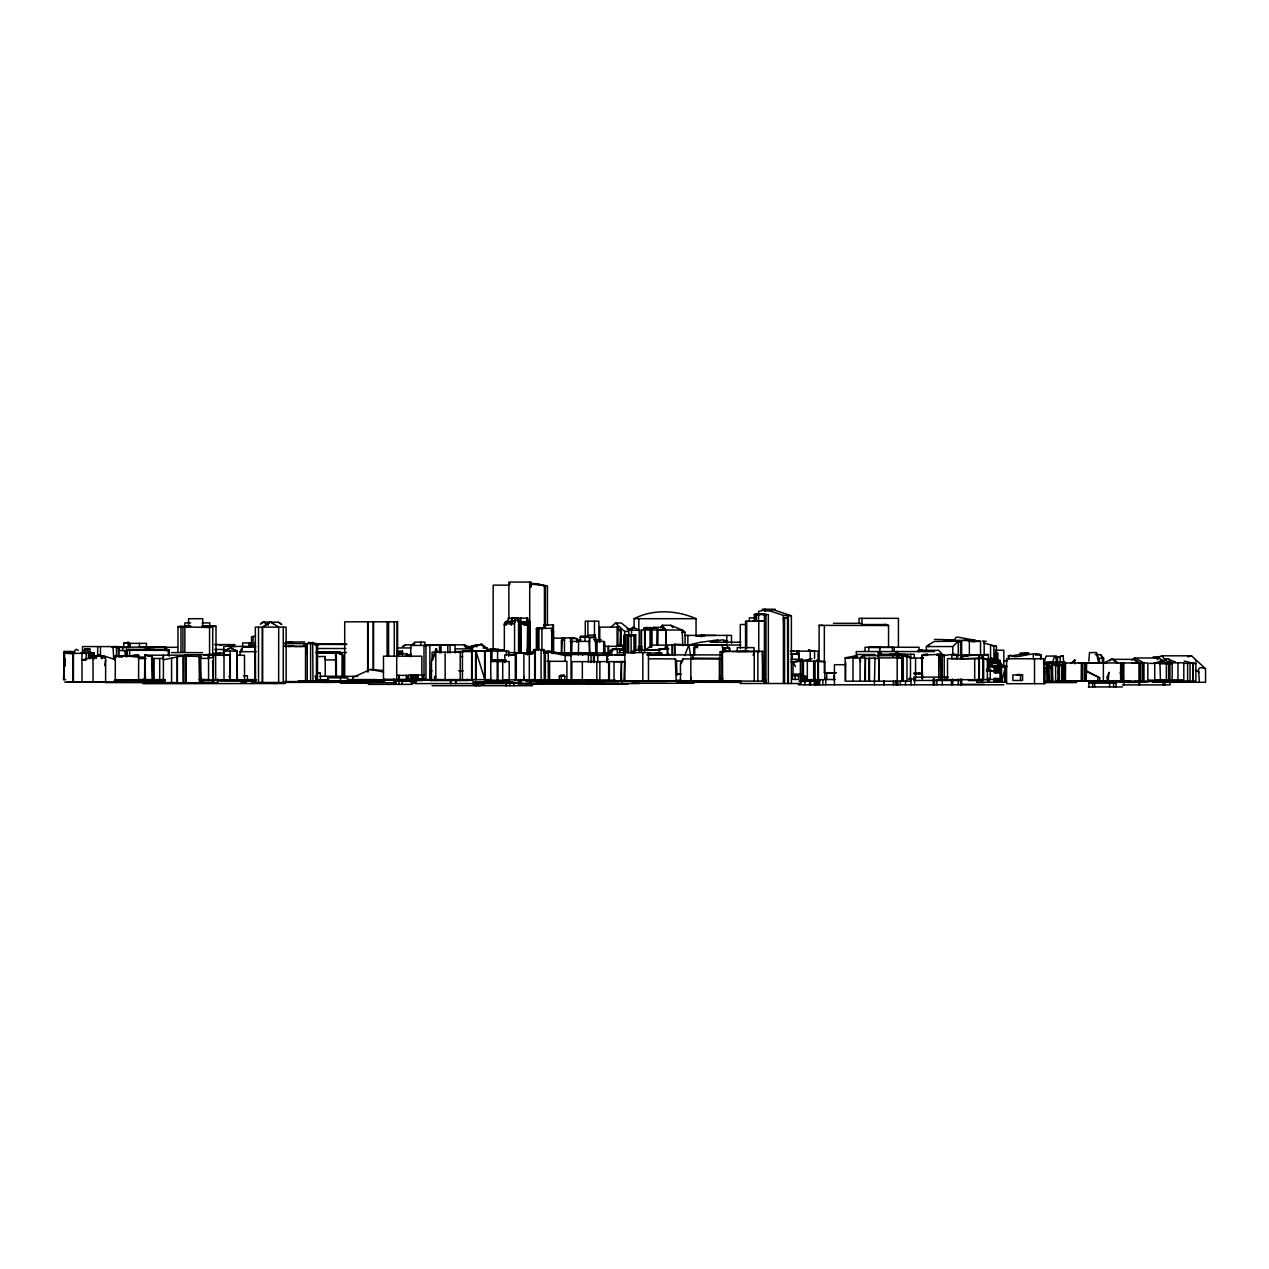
<?xml version="1.0" encoding="UTF-8"?>
<svg xmlns="http://www.w3.org/2000/svg" width="1269" height="1269" viewBox="0 0 1269 1269"><rect width="100%" height="100%" fill="white"/><g stroke="black" fill="none" stroke-linecap="round" stroke-linejoin="round"><path stroke-width="1.5" d="M617.955 644.557L617.955 629.456L620.922 629.456L620.922 644.953M880.718 655.423L880.718 651.552M998.957 678.455L999.163 682.246M991.961 664.94L991.835 666.304L988.995 667.097L990.264 664.94L991.961 664.94L992.881 666.304L991.835 667.097L991.835 665.86C996.276 665.051 1001.955 666.13 999.004 672.776L998.957 665.4L1000.876 665.035L1001.622 682.246M134.308 655.074L133.071 656.533L138.416 656.549L138.369 655.074L134.308 655.074L134.308 656.612L138.369 656.612L138.369 655.074L138.21 656.612M528.903 654.074L528.697 621.445L527.872 624.427M982.967 679.692L982.983 658.373M527.396 654.661L527.444 648.871M163.209 658.722L163.384 655.185L163.4 682.944M995.832 654.058L995.879 650.22L995.879 654.058M651.283 647.349L651.584 629.947M657.596 629.979L657.342 645.445L657.342 629.884M665.654 647.428L665.939 630.058L662.339 625.284L660.499 627.727M1004.81 669.826L1001.32 682.246L1001.622 666.288L1007.142 666.479M571.272 654.994L571.589 641.416M791.666 660.054L792.173 653.646L798.978 654.169L798.756 660.054M994.928 678.312L994.991 682.246L995.166 678.455M995.388 672.776L994.991 667.097M620.255 644.953L620.922 631.454L618.368 629.456L618.368 627.124L599.761 627.124L599.761 642.4M720.253 675.695L719.983 681.279L719.983 651.647L722.791 651.647M612.832 650.585L612.927 648.935L623.698 648.935M306.717 654.185L307.257 646.349L288.46 646.429M396.658 654.154L402.336 654.154L402.447 651.156L396.674 651.156M1088.834 661.165L1089.516 652.647L1096.321 652.504L1099.715 661.419M518.831 679.962L518.545 683.277L518.545 679.962M691.208 677.376L690.828 681.279L690.828 658.056L719.967 658.389M524.319 676.504L523.891 680.374L523.891 653.234L529.316 652.964L529.316 680.374M961.426 658.77L961.807 655.423L960.633 658.77M131.69 656.359L138.622 655.518L115.082 656.247L131.706 656.279L121.047 656.295M130.501 655.835L132.563 655.581M530.648 585.881L531.172 582.059L508.869 582.059L508.869 619.018M810.241 660.451L810.241 651.06L808.591 651.108L808.702 650.061L814.539 651.06L814.539 658.452M215.429 653.329L216 649.458M104.756 665.686L105.613 660.213M681.215 663.719L683.039 658.928L691.7 658.96M512.057 618.003L511.566 623.047L511.566 618.003L527.809 618.193L528.078 620.906M939.71 658.119L940.424 654.392L940.964 680.47M506.03 625.284L506.03 621.382L511.883 621.382L511.566 623.016L512.565 620.367L511.217 623.047M410.664 654.043L408.364 655.803M753.151 655.28L754.23 651.584L757.863 651.283L757.863 681.104M657.516 653.075L656.232 653.424L661.45 652.726L662.497 655.312M989.455 670.936L990.01 669.239L986.489 669.223M504.554 624.411L505.348 622.016L508.726 622.27M564.467 640.639L563.468 637.974L562.389 637.974L561.485 654.439M1043.499 663.798L1046.164 656.073L1054.666 656.073L1056.379 657.231L1056.379 663.1M1052.001 663.798L1054.666 656.073M437.9 652.187L435.981 648.76L431.46 661.625L431.46 680.533M432.65 660.054L434.855 653.757M435.41 652.187L436.615 648.76M622.413 649.458L624.205 644.319M998.957 665.4L996.879 667.097L993.357 667.097L994.039 666.479M520.75 621.715L524.7 624.84L524.7 621.683L520.75 621.715L520.385 622.714L520.385 621.683M1107.234 681.818L1107.234 677.027L1108.979 672.3L1108.107 681.818M562.389 637.974L561.39 640.639L561.39 654.439M988.234 665.591L996.879 665.575M684.689 655.565L688.877 644.953L690.685 656.121M532.092 584.073L531.299 583.661L529.712 587.579L531.346 585.881M1052.017 681.564C1054.476 679.058 1047.274 659.975 1055.618 665.591L1057.949 665.384L1057.949 681.643M518.799 623.301L518.973 621.096M866.949 654.693L864.982 655.09M524.7 624.824L526.223 621.382L524.256 624.824L520.591 622.619M1046.354 663.084L1050.24 666.368L1048.908 668.24L1048.844 663.592L1049.4 681.501M1048.765 666.241L1049.4 668.24L1050.05 667.24C1045.021 663.37 1049.273 680.089 1047.829 681.501L1047.322 663.386L1048.844 663.941M664.353 649.3L666.415 645.112L652.123 645.096L644.398 650.696M185.29 655.185L144.793 655.185L144.587 679.629M507.505 621.096L507.299 622.27M639.195 651.219L639.195 630.201L633.12 627.172L631.534 630.201L631.534 635.071M683.039 658.928L680.454 663.719L680.454 681.279M645.207 628.98L646.254 628.044M657.596 645.445L657.596 628.155L651.219 628.266M988.234 667.097L988.995 665.733L997.069 666.193M241.633 651.695L242.649 646.841L255.656 646.841M576.285 652.948L576.094 654.09M534.677 680.374L534.677 652.964L525.731 654.027M240.079 655.518L240.079 651.695L241.633 648.586M1057.949 672.602L1058.473 671.761L1059.298 672.76M1163.261 662.037L1165.545 658.801L1168.828 658.801L1171.001 661.482M953.939 640.337L956.207 637.212L958.285 637.212L975.544 640.337L947.039 640.337M987.552 661.022L993.897 662.529L998.846 662.989L998.846 662.164L996.26 662.164L1001.257 663.497L1001.32 682.246M576.998 638.561L570.289 638.561L574.698 637.736M1157.233 659.69L1159.009 658.23A15.561 3.204 21.2 0 0 1162.245 660.007L1164.815 661.149M570.289 638.561L570.955 637.72M616.147 646.762L617.384 645.239L624.649 645.239M595.78 653.234L595.335 635.103L593.591 637.165L585.009 637.165L585.009 640.861M236.97 651.14L237.319 679.867L237.224 655.28M562.627 676.218L563.722 674.934L564.816 676.218L564.816 679.994M579.822 639.846L580.869 635.991L586.405 636.641M530.648 587.595L530.934 583.756M350.276 681.104L371.658 681.088M510.122 583.756L508.869 585.152L493.165 585.152L493.165 650.236M619.748 650.585L620.7 649.538L623.618 650.585M755.912 613.91L756.276 621.112L754.325 621.001L754.325 614.577L758.83 613.91M166.636 650.315L167.445 649.458L169.205 650.315L169.205 655.914M579.822 637.197L585.009 637.212L586.183 635.991M531.537 654.201L532.568 653.107M1062.534 661.736L1063.612 661.387M864.887 681.183L865.395 657.945L852.99 658.23L857.606 654.439L874.976 654.836L872.485 654.836M869.011 681.183L869.011 658.452L875.023 657.929L874.389 684.8M1154.727 680.216L1154.727 663.386L1159.914 662.957L1160.469 680.216M878.624 681.183L879.131 657.929L902.386 657.802L895.295 655.661L863.332 655.661L860.065 657.929L860.065 681.183M552.983 653.44L553.363 624.903L553.363 653.678M1073.526 661.292L1074.827 659.991L1074.827 663.798M545.384 624.903L545.051 628.282M926.386 649.76L926.386 646.556L952.781 646.556L958.032 641.464L961.664 641.527L961.664 656.121M80.867 653.123L85.071 649.268L87.117 650.378M611.055 627.124L615.513 623.016L621.382 623.016L630.312 630.249M1000.94 665.368L1001.796 664.575L1000.432 663.053L997.275 663.053M72.555 652.631L76.283 649.268L78.329 650.362M1070.782 663.56L1074.827 659.991M209.559 655.835L209.559 627.489L211.637 626.886L212.732 626.886L212.732 655.724M1158.629 657.992L1134.486 657.992L1131.9 660.166M864.252 654.439L860.065 657.913L860.62 661.815M1086.169 681.136L1086.645 662.957M1109.534 660.911L1112.342 658.69L1118.211 663.037M559.328 679.994L559.328 676.218L563.722 674.934M85.071 649.316L84.817 653.376L84.769 649.316L89.909 649.078L89.734 658.849M1000.432 666.193L999.655 662.466L988.234 662.466L990.391 662.973L990.391 666.304L989.344 667.097L989.344 665.686M620.018 650.585L621.398 649.554M665.939 630.058L662.101 627.362L653.741 627.362L651.854 628.758M1166.243 663.322L1169.368 661.054M634.5 653.123L634.5 635.531L627.251 635.436L628.758 635.071L628.758 630.201L633.12 627.172M375.212 680.501L381.398 681.437L375.212 681.437L375.212 680.501L379.368 679.867L381.398 680.818L378.162 681.041M962.6 658.516L952.638 658.627M260.684 623.825L263.46 622.016L268.33 625.141M266.902 624.253L270.583 621.937L278.704 627.14L278.641 682.468M264.111 626.14L267.251 624.142M260.335 623.936L263.413 621.969L278.53 622.286L281.258 624.031M402.368 646.873L405.588 644.842L413.424 644.842M544.084 625.078L544.084 628.361L539.357 628.425L543.529 627.6M1013.027 655.565L1028.636 653.027L1020.181 653.027L1020.181 655.756M1046.846 663.973L1049.955 662.339L1057.949 665.384L1054.634 665.384M903.211 654.614L910.492 656.882L910.492 681.183L845.186 681.183L845.186 657.786L852.99 657.77L856.369 655.74L857.606 656.676M612.927 648.935L610.151 650.585L610.151 654.55M1006.396 666.003L1001.733 666.304M791.301 654.169L792.173 653.646M586.944 636.53L589.339 635.103L595.335 635.103M518.91 653.123L519.782 652.631L508.076 652.631M698.426 635.483L715.446 635.404M928.337 646.556L928.337 644.953L934.396 641.464L958.032 641.305M926.386 646.556L929.162 644.953L929.162 646.556M918.74 651.758L922.008 649.871L918.835 650.648M1061.614 681.643L1061.614 664.877L1059.298 666.209L1059.298 681.643M402.765 646.46L405.588 644.842M758.941 614.942L759.814 614.466M757.196 614.942L758.069 614.466M1103.11 663.322L1112.342 658.69M660.166 653.408L661.45 652.726M69.716 653.138L74.395 653.138M514.183 652.774L518.91 652.837M994.864 660.166L1000.146 660.848M167.445 649.458L128.677 649.331L126.614 650.315L169.205 650.315M352.75 677.487L370.389 669.461L383.397 670.54M892.979 656.882L892.979 655.248L894.867 654.392L900.895 654.614L902.386 656.866L902.386 681.183L902.1 657.802M922.309 678.518L922.309 655.121L927.655 654.344M922.309 655.121L940.424 654.344L940.424 678.598M517.006 653.043L525.477 653.234M1057.442 663.1L1057.489 657.136L1063.01 655.851L1063.914 663.338M1057.489 657.136L1063.01 655.851M527.507 654.503L534.027 651.631M923.277 657.897L920.644 657.992M988.361 670.238L988.361 654.614L977.431 654.994L979.018 654.899L979.018 679.724M1046.671 663.703L1049.955 662.339L1053.016 664.322M988.123 659.69L991.612 658.246L996.26 659.801L993.897 659.801L998.846 662.989L998.846 662.164M982.19 654.614L980.969 655.121L988.361 654.614M1047.718 663.671L1048.781 663.941M200.645 656.422L201.01 682.944M96.777 655.534L99.156 655.534L96.777 655.914M1161.865 655.819L1191.528 655.803L1205.55 668.763L1205.55 682.294L1152.68 682.294M634.151 628.377L634.151 618.701C653.202 608.866 676.98 610.199 696.047 618.701L696.047 636.308M956.874 658.944L956.874 655.042L954.732 654.09L942.248 655.787L942.248 678.566M979.795 655.042L988.313 654.63L953.4 655.407M917.915 650.458L922.008 649.871M67.003 653.138L74.395 652.536M81.787 652.98L86.102 653.313L69.716 653.424M86.102 660.213L81.993 660.213L86.562 658.849M340.52 654.376L338.093 651.711L334.953 652.853L338.855 652.567L338.077 651.933M337.11 652.361L339.346 651.695L343.28 655.391L343.28 676.52M96.206 656.121L97.063 655.867L96.206 656.628M657.596 628.155L647.142 628.583L654.852 627.616M993.341 666.431L998.211 665.035L1006.682 666.479L1001.32 666.288M81.993 660.213L99.156 655.264L105.613 656.977M95.381 656.327L96.317 655.914L94.715 655.914L94.667 658.167M98.062 655.534L99.156 655.296M1187.752 656.898L1191.528 655.803M314.49 681.675L318.043 680.692M997.323 665.86L995.594 666.336L995.594 672.776M1156.551 657.485L1155.012 657.913L1156.979 657.754M474.86 685.704L478.587 684.752M405.858 656.359L411.442 654.994M635.753 650.807L635.753 635.071L634.246 635.436L634.246 653.123M511.883 621.382L508.108 622.27L508.108 618.257L512.343 618.257M715.573 642.273L716.382 642.082M686.735 645.366L700.536 642.257M998.703 666.685L996.879 667.097L999.163 667.097L998.703 672.776L998.703 667.097M718.317 639.814L700.853 642.257M589.006 641.464L589.641 653.265L589.736 637.609M647.142 650.125L659.991 649.49M599.333 655.581L605.757 654.233L609.215 655.28M179.77 656.359L181.943 656.216M180.658 656.216L163.4 659.801M545.242 651.552L548.62 650.854L571.018 655.518L571.018 680.438L515.325 680.374L515.325 653.281L534.392 653.281M783.417 618.019L787.7 617.781L783.417 618.019L783.814 625.712M812.097 658.738L802.151 660.816L818.394 661.466L818.394 679.661M696.697 635.483L701.36 636.499L705.31 635.483M762.463 651.473L763.097 681.104L650.854 681.009M766.746 611.087L773.392 609.77L791.38 615.735L791.38 683.499M341.662 681.072L337.966 681.437L347.658 681.437L347.658 677.852L327.592 677.852L327.592 681.437M614.037 661.815L624.649 661.609L623.951 681.167M1008.379 658.77L1008.379 655.756L1010.87 655.296C1014.359 660.959 1044.45 646.619 1041.119 658.77M129.66 643.621L128.756 642.447L123.839 643.113L123.696 647.158L116.193 647.555L123.696 647L122.696 647.016L122.696 649.76M816.824 660.61L818.219 660.34M123.839 643.113L128.756 642.447M819.552 660.34L816.284 660.292M977.638 655.296L982.19 654.661L978.78 655.296M478.603 685.704L484.33 684.641M1027.144 653.027L1021.846 654.106L1022.877 654.169M989.233 665.813L988.139 667.097M88.513 658.325L88.513 652.377L83.278 652.599M298.818 646.54L307.257 646.349M471.608 679.708L471.671 645.984L481.966 644.319L488.168 649.363M481.966 644.319L471.703 645.969M627.568 629.519L630.423 629.012L627.108 629.012M1154.044 662.989L1160.04 661.895L1163.356 663.275M93.081 657.183L99.95 655.978L105.628 658.563L105.613 682.119M596.16 655.581L603.965 654.233L607.55 655.486M284.161 681.58L384.713 681.437L384.713 679.407L379.939 680.057L379.939 681.437M472.512 645.984L472.56 651.631M977.431 658.643L983.665 657.976L983.665 679.724M979.018 654.899L962.029 655.899L962.029 658.897L983.665 657.976M978.811 658.674L947.515 658.627L947.515 679.692L987.361 679.692L987.361 659.008L982.967 658.373M1044.736 663.941L1047.972 663.941M432.094 670.825L430.381 670.952L430.381 680.533L468.547 680.533M595.78 641.368L595.367 637.609M710.846 645.16L740.922 644.985M203.928 655.327L208.179 654.725M456.396 679.93L455.397 679.93M720.713 651.631L730.309 650.854L726.407 644.715L700.44 644.811L694 647.936L694 655.55M723.885 651.631L730.309 650.854M650.727 627.584L643.938 628.203L650.727 627.584L650.727 630.074M790.841 661.926L803.42 660.737L803.42 679.661L803.166 675.901M732.308 651.52L748.456 651.283M793.03 673.712L793.03 661.831L802.04 661.038M992.247 645.826L996.419 646.302L996.482 660.768M659.103 652.916L659.103 649.141L660.102 649.062M800.247 661.197L793.03 661.831L795.489 666.685M212.589 653.916L220.98 653.487L212.605 653.487M659.103 649.141L668.795 649.014L660.53 649.014M653.741 627.362L654.852 628.076L648.824 627.949M89.845 649.093L84.769 649.316M1160.849 661.022L1161.658 660.959M539.357 628.282L542.958 628.218M536.375 649.68L536.375 628.488L542.926 628.044M536.882 628.488L539.88 628.361M334.953 652.853L339.346 652.837L342.011 654.217M339.886 681.437L345.057 681.437M975.639 655.391L983.126 654.899L983.142 679.724L982.967 654.899L981.381 654.994L981.381 658.801M966.121 655.899L967.47 655.803M529.205 653.281L534.677 652.964M1158.851 663.037L1172.191 663.671L1172.191 680.327L1147.303 680.105M540.848 628.361L543.766 628.187M647.079 654.788L656.66 654.994M982.539 641.067L984.173 641.067L984.173 654.836M653.17 627.616L647.142 627.949L651.854 627.854M223.82 655.264L230.07 654.931M543.751 653.123L548.256 653.027L548.256 680.374M1001.622 665.273L1006.682 666.479M288.111 646.508L294.043 646.207L284.161 646.222M462.424 679.708L462.424 651.013L490.722 650.696L490.849 680.263M96.27 656.057L94.715 655.914M650.283 652.964L648.047 653.075L657.881 652.964M875.071 625.03L886.317 624.538L888.554 625.569L888.554 647.079M1008.379 655.756L1011.472 655.629M371.674 681.088L374.577 680.993M304.687 641.924L285.398 642.13M968.469 641.115L980.525 641.321L980.525 655.058M1035.33 655.074L1041.23 654.899M980.525 641.321L968.469 641.321M752.755 621.176L764.43 621.176L745.522 621.191L745.569 651.584L754.23 651.584L754.23 681.104M156.119 650.347L165.969 650.093L165.969 647.063L114.258 647.158M988.265 660.372L996.26 660.245L993.897 660.245L991.612 658.246L987.615 660.419M208.56 679.867L208.56 657.802L213.478 657.659L213.398 654.534L184.83 654.82L190.477 655.486M998.021 662.466L993.897 662.529L993.897 645.715L984.173 643.145M1135.549 681.247L1140.228 681.167L1140.228 682.278L1127.538 682.357L1127.538 681.263L1135.549 681.247L1135.549 682.357M202.183 626.156L211.415 625.903L202.183 625.903L209.813 626.029L209.813 622.905L202.072 622.905M348.118 682.357L357.509 682.357M1127.538 682.357L1140.228 682.278M512.057 618.257L518.26 618.177M721.775 644.715L722.933 649.474L722.933 647.618L729.627 648.221L729.627 651.473M517.006 653.281L518.91 653.265M1159.612 663.735L1168.59 663.703L1168.59 680.327M976.575 641.21L977.542 641.131M936.776 655.375L942.978 655.042M758.497 621.318L758.656 611.341L766.524 609.77L783.417 615.417L791.38 615.735M977.828 641.257L969.944 641.242M185.306 656.263L185.433 682.944M990.026 660.134L987.361 660.166L1000.131 660.197L1000.131 663.259M1003.605 666.114L1005.762 666.003M483.045 648.047L487.597 648.062M316.949 656.549L325.229 656.501L325.245 659.896L336.364 659.943L336.364 676.425M609.501 655.185L611.166 655.169L608.961 652.932L559.597 653.027M819.774 661.577L824.834 661.546L824.834 679.661L800.374 679.661L800.374 661.228M1136.532 662.957L1131.726 663.005M177.961 652.012L177.961 626.949L182.942 626.934L182.942 651.996M314.538 644.382L323.5 644.335M705.77 644.811L726.407 644.715M163.415 658.468L159.688 658.5L159.688 679.629M151.455 658.421L159.688 658.5M242.649 646.841L251.421 646.889M520.956 653.107L527.063 653.091M987.409 660.197L990.153 660.197M990.391 662.973L1000.432 662.926M212.732 626.886L202.152 626.949M441.041 652.98L441.041 645.175L427.415 644.969L428.779 645.207M93.081 682.119L92.97 653.265L91.019 653.265L91.019 657.12M596.478 655.407L593.194 652.932M589.577 652.932L592.417 652.932M1048.48 665.638L1052.017 665.622M530.648 584.073L547.447 585.881L547.447 625.141M762.13 609.247L775.264 609.279M764.43 613.99L758.497 613.99L765.984 614.783L764.43 613.99L764.43 683.499L763.319 671.84M754.436 614.466L758.656 614.466M754.325 614.577L768.348 614.513L768.348 683.499M755.023 617.876L749.392 617.876L749.392 621.191M634.151 618.701L696.047 618.701M754.325 621.001L752.755 621.001M517.926 621.382L520.988 621.382M517.815 621.715L524.7 621.683M190.667 622.905L184.877 622.905L184.877 626.267M833.495 623.333L860.62 623.333L861.968 624.538L886.317 624.538L888.49 625.506L819.108 625.379L819.108 661.117M745.95 624.507L740.271 624.507L740.271 648.11M553.363 624.903L543.766 625.078L543.766 628.361M819.108 625.379L822.915 625.379M184.877 626.283L190.667 626.267M527.65 625.68L526.096 621.366M178.755 626.267L190.667 626.267M203.373 626.315L216 626.315L216.016 653.916M177.961 626.949L188.986 626.949M536.375 628.488L552.078 628.282L552.078 653.44M645.207 628.504L643.938 628.504L646.476 627.409L649.49 628.726M647.142 628.441L654.566 628.266M665.099 629.313L656.755 629.979M682.785 645.747L682.183 630.058L641.226 629.947L641.226 651.076M628.758 630.201L639.195 630.201M553.506 631.423L551.539 631.01L553.506 631.423L553.506 652.837M615.513 623.016L624.634 631.454L628.218 631.454M681.723 632.343L685.101 632.343L685.086 645.302M625.538 652.631L625.538 634.881L627.219 634.881L631.724 635.531L628.615 635.357L628.615 652.916M628.758 635.071L635.753 635.071M626.363 635.23L623.872 635.23L623.872 654.804M628.615 635.357L634.5 635.531M684.546 635.404L731.499 635.404L731.499 643.32M627.251 635.626L631.724 635.785L628.932 635.388M700.837 636.499L700.837 635.388L704.787 635.388M252.848 636.324L255.577 636.324M595.78 637.609L589.324 637.609L589.324 641.464M553.395 638.164L564.372 638.164M576.364 639.846L581.075 639.846M593.591 639.687L601.284 639.687M570.114 641.416L589.641 641.4M595.002 641.416L603.663 641.368L603.663 653.234L609.612 653.281M604.615 641.654L605.218 655.105M308.256 642.32L316.425 643.621L316.425 681.58L315.14 675.901M255.085 642.463L255.085 682.468M251.484 642.955L242.617 642.955L242.617 646.889M414.471 643.446L412.948 643.446L412.948 645.445M284.161 643.621L316.425 643.621M346.738 644.255L314.696 644.255L345.089 644.366M214.635 644.573L235.13 644.604M425.178 644.842L464.359 644.858L471.433 648.887L455.571 648.887M315.029 645.001L318.693 645.001M427.066 645.175L455.063 645.144L455.063 652.932M704.168 644.953L667.637 644.953L667.637 654.772M928.337 644.953L929.162 644.953M424.385 645.398L441.041 645.207M694.587 655.01L694.587 645.271L694.302 655.01M284.557 646.429L287.286 646.429M255.608 646.397L223.725 646.397L223.725 655.835M604.171 646.318L623.285 646.318L623.285 649.887M464.391 646.524L477.35 646.524M615.639 646.508L617.02 646.508M638.466 646.603L642.162 646.603M638.37 646.778L641.86 646.778M111.799 647.317L124.885 647.317M146.125 647.317L177.66 647.317M465.85 647.602L472.322 647.602L472.322 650.918M121.856 647.587L124.663 647.587M144.587 647.587L154.612 647.618M722.933 647.618L729.627 648.221M397.292 647.936L411.029 647.936M638.164 648.491L641.765 648.491M317.282 648.507L345.771 648.522M490.405 649.109L491.674 649.109M494.26 649.078L498.511 649.078M87.958 649.141L88.1 653.027M489.215 649.379L495.386 649.379M214.699 649.458L224.787 649.458M625.173 649.458L611.864 649.458L611.864 655.232M496.116 649.807L504.253 649.776M126.614 650.093L169.015 650.093L169.015 655.803M634.246 650.125L660.53 650.125M118.477 650.204L126.614 651.108M995.388 650.22L1003.827 650.22L1003.827 667.51M610.484 650.585L612.07 650.585M223.503 654.947L223.503 651.108L237.319 651.14M484.837 650.918L475.589 650.918L475.589 679.708M790.603 650.934L793.982 650.997M462.424 651.013L477.62 650.696M472.385 651.06L508.79 651.06L508.79 656.311M790.428 651.14L818.124 651.108L818.124 660.499M71.651 651.441L63.973 651.441L63.973 679.676M763.097 651.346L722.029 651.505L722.029 681.104M240.079 651.695L256.243 651.679M339.346 651.695L342.916 655.518M454.54 651.584L472.814 651.584M934.555 651.552L856.289 651.552L856.289 657.041M74.839 652.012L71.936 652.012L71.936 653.757M317.298 651.901L334.604 651.901L336.19 653.186L336.364 659.943M454.667 651.869L462.915 651.869M66.781 652.187L74.49 652.187M317.187 652.171L328.37 652.932L317.171 652.932M529.046 652.107L534.075 652.298M315.759 652.456L346.564 652.504M92.225 658.912L92.225 653.107L94.303 653.107L94.303 658.912M171.489 652.615L202.453 652.615M529.046 652.583L532.631 652.583M618.241 652.647L648.459 652.583L648.459 680.866L593.94 681.009M514.183 653.043L522.542 653.265M548.256 653.027L545.353 653.027L545.353 680.374M559.423 653.012L573.445 653.012M575.206 652.98L594.035 652.932M64.687 653.138L73.443 653.138L73.443 682.119L72.952 678.28M216.016 653.281L224.439 653.281M317.409 653.186L336.19 653.186M67.003 653.456L71.445 653.456M586.659 653.44L589.736 653.44M667.383 653.598L668.795 653.598M398.45 653.821L407.603 653.821M525.54 653.662L532.552 653.662M625.189 654.154L621.366 654.915M790.857 653.932L791.888 653.932L791.888 659.943M656.66 654.296L655.74 654.883M791.888 654.169L798.978 654.169M874.611 654.407L865.506 654.693M936.776 654.344L942.344 654.36L938.743 650.315L921.104 650.315L924.673 651.473M396.737 654.534L399.275 654.534M569.749 654.503L597.762 654.598L597.762 662.434M906.129 654.518L889.553 654.265M927.877 654.392L924.006 654.392L924.609 655.026M223.82 654.931L230.276 654.931L230.276 679.867M515.658 654.883L504.824 654.883L504.824 662.577M589.006 654.772L624.824 654.883M647.079 654.883L720.713 654.915M937.68 654.978L941.043 654.978M510.154 654.883L515.658 655.121M563.579 654.963L568.56 654.963M670.222 654.994L647.983 654.788M954.114 655.042L956.874 655.042M208.29 655.264L224.01 655.264M236.97 655.28L244.489 655.28L244.552 680.121M406.112 655.343L410.934 655.343M516.213 655.28L510.154 655.121M927.163 655.375L922.024 655.375L921.928 678.772M942.946 655.407L945.104 655.407M101.647 655.74L103.487 656.121L101.679 656.121M405.937 655.661L411.013 655.661M856.369 655.74L845.186 657.786L849.437 657.945M902.1 681.183L902.1 655.597L906.97 656.2L906.97 681.183M962.029 655.899L968.152 655.899M183.291 656.232L183.402 682.944L183.339 656.232M190.017 656.295L185.528 656.247L185.671 682.944M902.1 655.597L906.97 656.2M144.856 679.629L144.856 655.185L152.185 656.438L152.185 679.629M197.742 656.374L201.041 656.406L181.816 656.216M199.011 656.39L199.439 682.944M145.174 657.072L138.464 657.088L138.622 658.548L146.189 658.548M1153.172 656.898L1159.898 656.898M898.626 657.802L902.386 657.802M909.841 658.072L923.277 658.103M64.973 658.373L64.386 666.13M1103.649 662.18L1103.649 658.31L1098.589 658.294M864.887 658.452L869.011 658.452M874.5 658.452L878.624 658.452M113.655 658.833L113.052 646.587M720.713 658.96L692.573 658.96L690.828 658.056M607.042 659.261L608.406 659.261M791.11 659.245L802.151 659.245L803.42 660.737M1113.579 659.357L1133.772 659.357L1141.18 663.433M505.221 659.928L491.373 660.07L506.347 660.213M992.104 660.514L995.721 660.514M648.411 658.801L675.33 658.897L676.472 661.022L682.659 661.022M490.849 661.546L509.202 661.546L509.202 680.263L485.218 680.263M546.955 661.323L566.91 661.323L566.91 680.01L536.993 680.01M624.998 661.609L571.827 661.641L571.827 680.01M1043.388 662.037L1064.945 662.037M1061.963 662.307L1063.723 662.307L1056.03 662.37L1057.775 662.37M1078.364 662.783L1081.569 662.783M1087.343 662.783L1106.695 662.783M1154.584 662.815L1183.803 662.815L1183.803 679.851L1154.584 679.851M1187.625 681.009L1187.625 662.957L1195.89 663.544L1195.89 681.009L1152.442 681.009M1149.476 663.386L1154.727 663.386M1183.739 663.322L1187.625 663.322M1187.625 662.957L1192.749 663.386L1192.749 681.009M921.928 663.544L922.611 678.772M1167.131 663.671L1172.191 663.671M1051.525 663.941L1056.871 663.941M845.582 664.702L834.431 664.702L834.431 684.8M1003.605 666.764L1005.762 666.764M1044.768 667.859L1043.975 671.761M459.108 670.778L462.852 670.778M459.108 670.92L462.852 670.92M986.521 670.889L1000.035 670.889L1000.035 679.486L986.521 679.486M1043.832 671.571L1045.037 671.571L1045.037 683.705L1006.603 683.705L1006.603 658.77L1043.832 658.77L1043.832 683.705M825.754 672.649L826.722 672.649L826.722 679.518M824.342 625.585L824.342 672.713L836.16 672.713M913.807 673.046L921.389 673.046L921.389 673.998L914.061 673.998M317.504 673.252L320.407 673.252L320.407 681.58M681.215 673.918L676.187 674.029L680.454 674.029M791.904 674.109L800.961 674.109L800.961 683.499L740.271 683.499M424.005 675.092L408.221 675.092L408.221 679.502M396.705 675.394L406.826 675.394L406.826 679.502M792.522 675.409L798.613 675.663L798.613 679.438L792.522 679.438L792.522 675.409L798.613 675.663M243.521 675.774L247.423 675.774L247.423 680.121L240.888 680.121M320.026 676.266L357.747 676.361M559.328 676.218L564.816 676.218M435.806 676.361L434.585 676.361L434.585 680.533M948.276 677.123L913.807 677.123L913.807 680.47L960.744 680.47M719.364 678.598L722.791 678.598M908.414 679.058L914.251 679.058M199.09 679.534L208.56 679.534M383.476 679.502L424.005 679.502L424.005 645.445M825.754 679.518L835.176 679.518M65.671 679.661L63.45 679.661L64.56 660.467L65.227 665.908M115.828 679.661L117.747 679.661M138.464 679.581L165.176 679.661M247.487 679.645L254.212 679.645M347.865 679.565L376.687 679.565M383.143 679.549L491.658 679.661M114.892 679.978L165.176 679.819M200.343 679.978L256.449 679.883M320.026 679.835L327.799 679.835M347.23 679.835L473.226 679.883M504.824 679.867L535.502 679.867M567.751 679.835L596.811 680.01L596.811 661.641M936.617 679.835L947.293 679.835M114.845 680.216L165.256 680.2M318.598 680.073L328.957 680.073M402.289 680.152L455.063 680.152M515.5 680.279L535.137 680.279M552.427 680.184L615.386 680.136M676.187 680.263L681.215 680.263M719.364 680.279L722.791 680.279M114.258 680.581L165.24 680.581M220.695 680.39L256.243 680.39M347.516 680.374L376.417 680.39M401.972 680.565L422.466 680.565M597.429 680.581L608.406 680.581M968.469 680.581L975.544 680.581M115.257 680.644L116.415 680.644M202.675 680.803L214.54 680.803M393.834 680.85L413.567 680.85M1091.514 680.85L1093.957 680.85M1122.335 680.85L1126 680.85M1139.736 680.866L1141.497 680.866M1160.167 680.834L1175.792 680.834M114.971 680.898L122.95 681.088M153.914 681.088L165.176 681.088M217.062 680.977L255.481 681.088M298.215 680.93L383.888 680.866M394.659 681.056L416.058 681.056M525.54 680.898L568.56 681.12M976.369 680.945L977.257 680.945M1056.458 680.898L1059.837 680.898M1062.613 680.93L1130.314 680.914M114.765 681.358L123.204 681.358M329.242 681.183L360.38 681.183M402.352 681.374L416.391 681.183M567.386 681.199L740.842 681.183M799.311 681.136L819.774 681.136M1055.792 681.183L1105.854 681.136M1118.56 681.294L1126.111 681.294M1137.452 681.279L1146.097 681.279M114.131 681.516L122.934 681.469M535.391 681.516L527.143 681.516L527.143 680.025M587.103 681.501L666.764 681.501M705.199 681.501L740.906 681.453M799.311 681.453L806.862 681.453M1044.26 681.501L1068.688 681.421M1088.231 681.58L1164.815 681.548M114.48 681.739L121.872 681.739M284.653 681.85L286.175 681.85M287.413 681.834L369.057 681.675M472.385 681.897L512.581 681.897M690.637 681.754L740.303 681.754M1056.141 681.913L1064.041 681.913M64.687 682.119L122.443 681.961M305.163 682.151L375.814 682.151M551.539 682.04L555.092 682.04L555.092 681.041M559.645 682.024L578.014 682.024M1055.491 682.04L1073.273 682.04M66.781 682.23L106.564 682.23M121.856 682.294L154.612 682.294M284.256 682.373L305.353 682.373M305.607 682.357L369.089 682.357M536.375 682.452L552.205 682.452M676.805 682.246L740.937 682.373M976.67 682.246L1006.682 682.246M1045.101 682.199L1057.315 682.199M105.184 682.579L175.36 682.579M242.173 682.627L246.36 682.627M255.021 682.468L286.112 682.468L286.112 627.14L255.323 627.14L255.513 682.468M323.167 682.357L329.607 682.357M340.235 682.357L345.945 682.357M411.172 682.579L415.455 682.579M474.685 682.627L516.166 682.627M537.628 682.468L553.363 682.468M1044.974 682.595L1076.651 682.595M361.855 682.722L395.024 682.722M411.172 682.722L416.28 682.928M540.324 682.944L603.663 682.928M170.554 683.182L203.088 683.182L203.04 679.851M340.838 683.15L368.898 683.15M1088.945 683.166L1116.054 683.166M504.348 683.277L531.235 683.277M531.537 683.388L618.558 683.388M631.74 683.261L693.984 683.261M143.032 683.69L285.017 683.515M504.237 683.579L415.264 683.579L415.264 679.661M586.008 683.563L639.259 683.563M531.616 684.023L627.901 684.023M518.212 684.07L542.022 684.07M368.375 684.372L412.108 684.372L412.108 680.755M961.045 684.324L984.173 684.324M798.344 684.8L1003.827 684.8M1122.542 684.895L1170.05 684.895L1170.05 681.865M432.063 685.704L532.631 685.704M1088.358 686.941L1122.462 686.941M662.339 625.284L670.841 625.3L682.183 630.058M285.414 642.177L292.647 642.193M166.636 650.093L169.015 650.093M808.591 651.045L810.241 651.06L808.702 650.061M614.735 654.915L621.984 654.82M892.979 655.248L901.482 655.248L899.8 654.392M907.335 656.866L910.492 656.882L905.019 655.883M982.872 659.008L987.361 659.008M1190.322 662.957L1195.89 663.544M536.057 583.724C556.282 589.292 538.119 582.645 531.299 583.661M960.585 656.121L960.585 641.495L959.491 641.479L961.664 641.527M315.156 644.303L346.548 644.414M456.094 651.869L461.694 651.885M397.213 652.678L402.336 652.694M523.891 653.281L526.905 653.281M384.713 679.407L383.888 681.437L379.939 680.866M555.045 681.041L554.823 682.04M504.348 649.601L504.348 623.856L514.564 623.936M881.194 647.46L868.726 647.349L894.264 647.46L894.264 651.394M745.569 651.584L737.226 651.52L737.226 647.618L754.024 647.618L754.024 651.441M1003.668 660.879L1007.38 660.911M199.82 658.357L208.56 658.421L208.29 654.518M960.585 641.495L958.254 641.464L958.254 656.121M674.6 655.597L674.6 644.176L674.918 654.772M139.479 647.063L150.329 647.872M160.291 647.016L164.177 647.047L168.365 650.965M542.942 650.854L565.133 655.47L571.018 655.518M199.312 656.39L200.962 656.406L200.169 656.406L200.169 682.944L200.343 656.39M723.679 640.94L727.724 640.988L722.473 639.814L710.117 642.304L740.922 642.209M114.845 659.753L114.845 656.041L121.967 656.707M824.342 672.729L835.874 672.887M1095.226 654.614L1100.667 654.709L1103.649 658.31M294.551 646.476L297.834 646.524M958.507 641.035L956.715 641.035M1045.83 664.115L1049.542 664.21M994.991 666.526L994.991 672.776L995.023 665.924M645.826 628.52L650.727 628.726L647.729 627.409M818.108 679.661L818.108 661.26L824.834 661.546M674.6 644.176L694.587 645.271M760.083 621.318L756.387 621.112L756.387 614.513M117.906 656.295L115.067 656.121L115.082 660.213M1002.098 666.511L1005.889 666.733M115.082 659.579L103.455 655.74M320.407 673.252L316.727 673.062M268.013 682.944L275.722 683.515M233.258 646.571L227.532 646.127L235.13 646.603M1000.432 663.417L1001.257 663.497M437.139 679.534L442.929 680.01M211.415 625.903L216 626.315M335.587 652.821L335.714 676.599M114.845 656.041L122.506 656.771M962.917 655.438L962.394 659.277M966.121 655.438L967.47 655.581L963.806 655.438M630.027 635.626L625.538 634.881M460.901 656.549L462.677 656.755M601.474 655.264L607.391 655.407L608.184 656.596M466.992 679.438L470.799 680.01M101.346 656.628L102.218 657.009L101.393 658.563L101.346 655.851L102.218 656.073L102.218 658.563M363.172 680.739L368.867 681.675M152.01 656.422L152.677 679.629M1086.169 671.364L1099.668 677.789L1099.668 681.136M152.185 656.438L144.92 655.185L145.475 679.629M1028.636 653.107L1027.144 653.408M209.559 627.489L184.846 626.934L184.846 651.996M370.389 669.461L383.476 671.967M339.886 681.104L341.662 681.437M89.084 652.092L94.303 653.107M335.587 652.044L342.091 653.392L342.011 676.631M218.458 644.604L221.916 645.35M1168.511 659.515L1175.459 661.974M993.897 645.715L996.419 646.302M696.459 635.499L699.869 636.308M1184.151 661.054L1191.607 662.894M134.308 655.581L138.369 656.612M1190.782 662.846L1192.733 663.417M520.147 622.619L527.65 624.824L524.256 624.824L524.256 621.683M497.591 660.197L497.591 651.06M418.437 678.392L421.847 679.502M1205.55 668.763L1202.187 667.811A12.706 4.172 33.6 0 0 1199.824 667.843L1198.475 669.397L1199.395 682.294M127.376 642.447L129.914 645.572M144.095 679.296L147.648 680.581M473.21 684.451L476.589 685.704M620.7 649.538L623.349 650.585L623.349 649.601M143.318 679.296L146.506 680.581M1061.614 664.877L1058.568 663.941L1059.107 664.575M1134.486 657.992L1139.752 660.546A26.126 5.203 21.5 0 1 1143.686 662.767M237.176 651.14L230.45 648.094L223.503 651.108L230.45 648.094L237.287 651.029L237.224 679.867L237.224 676.091M1099.668 677.789L1086.645 670.984M1195.366 670.048L1199.395 672.491M996.99 672.776L996.99 665.781L999.163 667.05M996.768 665.86L997.418 672.776M464.359 644.858L470.799 648.887M638.846 647.158L641.686 648.951M512.232 620.367L514.722 621.969M278.53 622.286L281.861 624.427M273.517 623.856L270.535 621.937L262.397 627.14L262.397 682.468M863.332 655.661L864.252 656.279M1133.772 659.357L1138.42 663.037M1111.517 658.69L1117.148 663.148M480.824 644.319L487.026 649.363M662.339 627.52L665.099 629.979M338.093 652.361L340.314 654.376M990.01 669.239L991.85 670.936M886.317 624.538L887.412 625.585M316.425 645.588L317.504 646.603L317.504 681.58M682.5 629.836L685.101 632.343M128.677 649.331L129.644 650.315L129.644 655.914M670.841 625.3L672.919 627.679M1161.896 655.803L1164.815 659.531A16.671 5.488 33.6 0 1 1165.545 659.341M996.26 659.801L998.846 662.989M1165.545 658.801L1168.241 663.338M164.177 647.047L166.096 650.965M1100.667 654.709L1102.444 658.31L1102.444 661.72M1195.335 659.959L1196.302 661.942M1049.955 665.575L1051.144 668.24L1051.144 681.501M1107.234 677.027L1109.328 681.818M560.961 674.934L561.501 679.994M581.646 652.932L582.693 655.391M657.548 652.726L658.627 655.359M435.981 648.76L437.234 652.123M1057.442 659.341L1056.236 655.914L1056.379 659.341M563.468 637.974L564.372 640.639M1158.978 663.164L1159.216 661.577A22.858 4.679 21.4 0 1 1160.77 660.99M1049.78 666.32L1050.05 667.24M505.348 622.016L506.03 624.411M990.359 666.193L990.264 664.94M229.102 676.091L230.07 679.867L230.07 650.997M312.682 642.32L312.983 681.58M1096.321 652.504L1098.319 661.419M1120.241 672.3L1121.225 677.027M675.33 658.897L676.187 681.279M676.472 661.022L676.964 675.425M504.348 623.856L504.554 625.284M765.604 679.613L765.984 683.499L765.984 614.513M212.558 660.943L213.335 679.867M1000.289 662.83L1000.432 666.193M402.447 651.156L402.543 654.852M144.793 655.185L144.856 658.389M651.536 646.397L651.314 629.916L651.314 647.269M208.56 657.802L208.528 654.534L213.398 654.534L213.366 682.849M999.036 667.097L999.084 672.776L999.163 665.416M506.109 681.786L506.109 685.704M1193.209 663.544L1193.209 681.009M1190.052 663.386L1190.052 681.009M1177.965 662.815L1177.965 679.851M1169.955 663.703L1169.955 680.327M1166.354 663.735L1166.354 680.327M1165.021 681.865L1165.021 684.895M1163.197 681.865L1163.197 684.895M1143.988 662.973L1143.988 681.818M1143.226 662.973L1143.226 681.818M1142.877 662.973L1142.877 681.818M1140.863 662.973L1140.863 681.818M1139.736 681.865L1139.736 684.895M1139.451 662.973L1139.451 681.818M1139.276 662.973L1139.276 681.818M1139.054 681.865L1139.054 684.895M1124.048 680.343L1124.048 684.895M1123.636 662.973L1123.636 681.818M1123.446 662.973L1123.446 681.818M1122.224 662.973L1122.224 681.818M1121.019 662.973L1121.019 681.818M1120.638 662.973L1120.638 681.818M1116.054 680.549L1116.054 686.941M1113.627 682.151L1113.627 686.941M1109.629 681.675L1109.629 686.941M1103.38 662.957L1103.38 681.818L1147.842 681.818L1147.842 662.973L1062.28 662.957L1062.28 681.136M1097.859 677.487L1097.859 681.136M1094.639 681.802L1094.639 686.941M1092.672 682.151L1092.672 686.941M1088.945 680.549L1088.945 686.941M1085.725 662.957L1085.725 681.136M1084.963 662.957L1084.963 681.136M1084.709 662.957L1084.709 681.136M1082.79 662.957L1082.79 681.136M1081.362 662.957L1081.236 681.136M1065.548 662.957L1065.421 681.136M1064.136 662.957L1064.136 681.136M1062.787 662.957L1062.787 681.136M1060.17 657.136L1060.17 662.91M1057.648 680.2L1057.648 681.691M1055.618 665.591L1055.618 681.564M1052.572 664.322L1052.572 681.564M1046.973 663.608L1046.973 681.501M1044.768 663.957L1044.768 671.761M1044.339 667.859L1044.339 671.761M1040.596 654.852L1040.596 658.77M1034.521 658.77L1034.521 683.705M1033.299 654.852L1033.299 658.77M1026.7 653.027L1026.7 653.979M1020.498 674.918L1020.498 680.485M1009.014 655.661L1009.014 658.77M1004.937 666.288L1004.937 682.246M1004.778 666.273L1004.556 682.246M1000.749 665.083L1000.749 682.246M998.703 678.455L998.703 682.246M997.862 660.673L997.862 653.202L994.737 653.202L994.737 660.768M997.561 660.197L997.561 663.957M997.418 678.455L997.418 682.246M996.99 653.202L996.99 660.499M996.99 678.455L996.879 682.246M996.339 665.939L996.339 672.776M996.339 678.455L996.339 682.246M995.895 665.86L995.895 672.776M995.895 682.246L995.594 678.455M995.705 653.202L995.705 660.768M995.023 678.455L995.023 682.246M994.055 666.177L994.055 672.776M994.055 678.455L994.055 682.246M993.357 665.606L993.357 667.097M992.881 666.193L992.881 667.097M990.55 644.652L990.55 659.943M990.217 670.889L990.217 679.486M988.995 662.973L988.995 667.097M988.995 678.455L988.995 682.246M988.916 665.781L988.916 667.097M988.916 678.455L988.916 682.246M988.139 678.455L988.139 682.246M982.333 679.248L982.333 682.246M981.508 679.248L981.508 682.246M980.778 679.248L980.778 682.246M979.335 658.674L979.335 679.724M978.811 654.899L978.811 679.724M978.288 678.82L978.288 682.246M974.687 658.627L974.687 679.692M969.373 641.321L969.373 655.058M961.664 679.058L961.664 684.8M960.585 679.058L960.585 684.8M958.254 679.058L958.254 684.8M952.781 646.556L952.781 654.201M952.781 679.058L952.781 684.8M951.845 655.074L951.845 658.976M951.433 679.423L951.433 684.8M946.833 677.123L946.833 680.47M944.961 677.123L944.961 680.47M944.215 655.074L944.215 678.518M942.296 679.343L942.296 684.8M938.727 655.121L938.727 678.518M936.871 679.534L936.871 684.8M934.555 678.931L934.555 684.8M933.698 678.931L933.698 684.8M933.54 679.534L933.54 684.8M933.397 678.931L933.397 684.8M919.2 673.046L919.2 673.998M919.057 651.219L919.057 647.269L865.014 647.269L865.014 651.219M915.552 658.072L915.552 679.058M914.6 679.153L914.6 684.8M914.251 658.103L914.251 654.265L878.481 654.265L878.481 656.961M910.983 679.153L910.983 684.8M910.73 654.265L910.73 658.103M909.54 678.058L909.54 679.169M905.765 655.597L905.765 656.866M905.495 681.025L905.495 684.8M903.306 656.2L903.306 681.183M900.308 681.025L900.308 684.8M898.42 647.349L898.42 618.32L859.097 618.32L859.097 622.952M897.754 651.552L897.754 655.454M897.754 680.882L897.96 684.8M897.183 657.929L897.183 681.183M896.897 651.552L896.897 655.454M896.897 680.882L896.897 684.8M896.437 651.552L896.437 655.454M896.437 680.882L896.437 684.8M896.184 651.552L896.184 655.454M896.184 680.882L896.184 684.8M893.662 681.12L893.662 684.8M893.408 681.12L893.408 684.8M892.44 647.349L892.44 651.298M880.464 651.552L880.464 655.454M879.845 647.349L879.845 651.298M879.036 651.552L879.036 655.502M879.131 657.929L879.131 681.183M878.196 651.552L878.196 657.358M869.519 657.945L869.519 681.183M868.726 647.269L868.726 651.298M865.395 657.945L865.395 681.183M861.968 618.32L861.968 624.538M852.99 657.77L852.99 681.183M845.677 662.307L845.677 679.581M834.13 675.346L834.13 680.057M825.754 677.9L825.754 684.8M822.835 679.629L822.835 684.8M819.584 679.613L819.584 684.8M819.108 680.85L819.108 684.8M817.759 661.45L817.87 679.661M817.537 681.279L817.537 684.8M816.268 681.279L816.11 684.8M815.285 681.279L815.285 684.8M815.142 681.279L815.142 684.8M814.73 661.482L814.73 679.661M814.603 661.355L814.603 679.661M814.254 681.279L814.254 684.8M813.952 661.323L813.952 679.661M813.651 661.07L813.651 679.661M810.812 681.279L810.812 684.8M810.177 681.279L810.019 684.8M809.717 681.279L809.717 684.8M809.559 681.279L809.559 684.8M807.338 660.8L807.338 679.661M805.783 679.661L805.783 676.012L803.023 676.012L803.023 679.661M804.8 681.279L804.8 684.8M804.34 676.012L804.34 679.661M803.737 676.012L803.737 679.661M802.151 659.245L802.04 679.661M798.978 651.045L798.978 659.943M797.868 651.045L797.868 654.82M797.44 651.108L797.44 654.233M796.884 651.14L796.884 654.36M795.203 675.663L795.203 679.438M788.382 615.766L788.382 683.499M787.526 615.465L787.7 683.499M784.559 617.781L784.559 683.499M783.417 615.417L783.417 683.499M765.096 609.279L765.096 611.42M764.826 609.247L764.826 611.42M762.463 651.441L762.463 681.104M758.767 621.176L758.767 652.345M746.711 621.176L746.711 648.443M726.772 635.404L726.788 643.32M725.376 648.269L725.376 651.473M723.758 647.777L723.758 651.6M723.409 647.777L723.409 651.6M722.458 651.505L722.616 681.104M719.364 658.056L719.364 681.279M701.36 635.69L701.36 636.499M697.236 644.953L697.236 647.951M687.861 635.404L687.861 645.191M672.507 644.953L672.507 654.772M672.158 644.953L672.158 654.772M667.383 649.141L667.383 654.804M665.939 629.979L665.939 647.428M651.584 628.631L651.584 647.349M650.061 629.947L650.061 647.317M649.49 627.584L649.49 630.074M644.89 629.916L644.89 650.061M644.636 629.916L644.636 651.124M642.828 652.583L642.828 680.866M641.479 629.947L641.479 651.314M638.815 618.701L638.815 630.312M631.105 635.357L631.105 652.916M627.219 634.881L627.219 652.631M624.634 631.454L624.634 644.953M624.887 652.583L624.887 680.866M621.905 679.93L621.905 683.563M621.493 681.167L621.493 661.657L620.7 681.167M620.446 629.456L620.446 644.557M619.748 649.458L619.748 652.647M617.289 649.458L617.289 655.232M617.083 627.124L617.083 646.222M614.037 661.609L614.037 681.167M609.374 661.609L609.374 680.136M608.549 646.318L608.739 653.456M608.66 661.609L608.66 680.136M608.089 646.318L608.089 654.154M607.216 654.915L607.216 662.45M607.042 654.772L607.042 662.577M599.872 661.609L599.872 680.136M598.857 641.004L598.857 621.223L585.279 621.223L585.279 637.038M594.59 654.503L591.053 654.677L591.053 662.513M594.463 621.223L594.463 635.071M594.352 654.598L594.352 662.434M593.48 654.598L593.48 662.513M588.404 654.503L588.404 662.386M587.896 621.223L587.896 637.038M582.344 661.641L582.344 680.01M578.585 641.4L578.426 654.994M576.808 638.561L576.808 642.162M571.669 655.042L571.669 637.625L564.086 638.164M570.701 637.625L570.701 654.994M565.133 655.47L565.133 661.228M564.467 637.625L564.467 655.042M551.698 631.423L551.698 652.837M551.539 628.282L551.539 632.152M549.604 661.323L549.604 680.01M545.4 585.39L545.384 628.282M544.433 585.945L544.433 626.838M544.211 680.374L544.211 649.617L533.519 649.617L533.519 653.281M541.942 628.282L541.942 649.633M541.086 649.617L541.086 680.374M538.849 628.393L538.849 649.633M538.326 628.393L538.326 649.633M538.119 628.393L538.119 649.633M537.628 628.393L537.628 649.633M537.088 628.393L536.882 649.68M535.312 649.617L535.312 680.374M534.915 649.617L534.915 680.374M533.313 679.375L533.313 681.516M530.442 680.073L530.442 683.277M530.156 654.281L530.156 621.413L527.032 621.413L527.032 624.427M529.744 621.413L529.744 654.281M529.712 582.059L529.712 622.778M529.125 621.413L529.125 654.281M528.697 621.445L528.697 654.296M528.031 654.328L527.65 621.445L527.206 654.661M527.143 617.94L527.143 621.413M526.778 617.94L526.778 623.111M521.178 679.597L521.178 683.277L520.988 680.041M520.75 617.94L520.988 653.059M520.607 621.382L520.607 652.329M520.607 679.407L520.607 683.277M519.973 679.962L519.973 683.277M519.211 679.962L519.211 683.277M519.116 653.249L519.116 620.097L514.564 620.097L514.564 652.726M518.847 679.518L518.847 683.277M518.577 618.177L518.545 652.726M518.26 618.003L518.26 621.382M517.704 618.003L517.704 620.097M516.277 653.234L516.277 680.374M515.055 620.097L515.055 621.953M513.897 682.024L513.897 685.704M511.217 621.382L511.217 625.284M509.71 682.024L509.71 685.704M506.791 621.382L506.791 622.27M506.474 681.786L506.474 685.704M506.347 651.06L506.347 654.709M506.109 681.77L506.109 685.704M502.714 661.546L502.714 680.263M498.003 661.546L498.003 680.263M497.21 661.546L497.21 680.263M491.944 651.06L491.944 660.213M484.837 650.696L484.837 679.708L475.923 650.918L475.923 679.708M484.631 650.918L484.631 679.708M472.005 650.553L471.989 679.708M460.203 680.533L460.203 652.187L432.094 652.187L432.094 659.737M456.015 679.645L456.015 683.579M455.666 679.645L455.666 683.579M450.749 679.661L450.749 683.579M450.4 679.661L450.4 683.579M450.051 645.112L450.051 652.932M447.798 645.112L447.798 652.948M445.133 652.187L445.133 680.533M439.566 644.938L439.566 652.996M435.806 652.187L435.806 680.533M431.032 670.857L431.032 680.533M429.858 679.581L429.858 645.398L410.759 645.445L410.759 656.834M425.972 645.461L425.972 679.581M424.877 645.461L424.877 642.13L414.471 642.13L414.471 645.445M422.561 675.092L422.561 679.502M422.355 675.092L422.355 679.502M421.847 675.092L421.847 656.184L383.476 656.184L383.476 679.835M420.8 642.13L420.8 645.445M418.247 675.092L418.247 679.502L418.04 675.092M417.866 675.092L417.866 679.502M416.359 675.092L416.359 679.502M416.137 675.092L416.184 679.502M415.962 675.092L415.962 679.502M414.455 675.092L414.455 679.502M414.265 675.092L414.233 679.502M414.059 675.092L414.059 679.502M412.536 675.092L412.362 679.502M412.139 675.092L412.314 679.502M411.426 680.358L411.426 681.374M410.712 653.852L410.712 655.803M410.633 675.092L410.633 679.502M410.458 675.092L410.41 679.502M410.395 680.438L410.395 681.374M406.651 675.394L406.651 679.502M406.445 675.394L406.445 679.502M402.146 680.755L402.146 684.372M399.116 675.394L399.116 679.502M398.942 675.394L398.91 679.502M398.958 680.723L398.958 684.372M397.578 656.454L397.578 621.81L344.708 621.81L344.708 677.646M397.086 621.81L397.086 656.454M396.705 656.184L396.705 679.502M396.055 680.723L396.055 684.372M394.278 621.81L394.278 656.454M393.802 678.978L393.802 682.722M388.6 621.81L388.6 656.454M387.093 621.81L387.093 656.454M380.811 680.057L380.811 681.437M378.432 680.501L378.432 681.437M373.594 621.81L373.594 669.937M373.149 621.81L373.149 669.937M371.674 680.866L351.91 681.041L368.089 681.437M368.105 621.81L368.105 671.856M367.661 621.81L367.661 671.856M352.75 676.361L352.75 679.835M340.489 677.852L340.489 681.437M325.229 656.501L325.245 676.425M310.604 643.621L310.604 681.58M307.257 643.621L307.257 681.58M305.528 646.667L305.528 681.58M304.861 643.621L304.861 646.302M304.132 643.621L304.132 646.381M283.273 627.14L283.273 682.468M262.524 627.14L262.524 682.468M258.527 627.14L258.527 682.468M253.086 646.508L253.086 636.721L251.484 636.721L251.484 646.889M252.943 680.232L252.928 683.515M251.96 680.2L251.96 683.515M249.977 642.955L249.977 646.889M248.946 642.955L248.946 646.889M241.253 680.216L241.253 683.515M224.01 654.931L224.01 679.867M217.776 678.994L217.776 682.849L163.241 682.944L163.241 679.089M215.651 655.264L215.667 679.867M212.732 678.963L212.732 682.849M212.621 679.454L212.494 682.849M202.77 626.902L202.77 618.701L188.589 618.701L188.589 626.934M200.645 682.944L199.931 656.406L199.931 682.944M185.956 656.247L185.956 682.944M180.975 626.949L180.975 652.012M171.569 658.103L171.585 682.944M168.365 650.093L168.365 654.899M154.025 659.008L154.025 679.629M153.359 658.452L153.359 679.629M139.479 643.351L139.479 647.158L146.506 647.142L146.506 643.351L130.009 643.351L130.009 647.158M138.622 655.518L138.622 680.216M132.547 655.47L132.563 656.612M131.104 655.676L131.104 656.612M128.137 643.415L128.28 647.364M127.312 650.093L127.312 655.803M126.614 647.063L126.614 657.009M125.092 650.22L125.092 655.899M118.858 656.834L118.858 647.206L115.765 646.841L117.002 646.587M118.414 656.406L118.414 646.587L82.533 646.587L82.533 650.505M116.494 646.587L116.494 657.088M115.289 655.518L115.289 682.119M100.473 646.587L100.473 656.406M97.681 646.587L97.681 656.406M96.317 655.914L96.206 658.563M86.308 652.377L86.102 658.976M81.993 653.361L81.993 682.119M73.079 653.138L73.079 682.119M64.545 651.441L64.497 666.511M971.895 641.479A95.746 12.753 -14.3 0 1 976.242 641.527M970.246 640.464A95.365 13.436 -15.2 0 1 974.973 640.448M1162.039 655.803A24.016 3.061 -11.5 0 1 1156.709 657.485M1156.836 657.802A12.182 1.491 -11.2 0 1 1158.962 657.802M1161.579 660.927A22.414 4.6 21.4 0 1 1164.736 661.101M951.734 639.814A99.664 1.761 2.1 0 1 934.396 639.402M953.654 640.369A100.854 2.046 2.4 0 1 943.771 640.131M974.354 641.527A99.712 2.649 2.8 0 1 971.642 641.511M970.896 640.464A99.569 2.205 2.2 0 1 963.441 640.417M986.187 641.162A100.251 2.57 2.9 0 1 983.649 641.591M456.792 679.962L450.543 679.93L456.792 679.962M634.151 650.886L633.294 652.774L631.962 652.774L632.93 650.886L634.151 650.886M1016.897 674.648L1020.577 674.648L1016.897 674.648M472.925 646.92L468.245 646.968L472.925 646.904M1022.56 674.918L1012.884 674.918L1012.884 680.485L1022.56 680.485L1022.56 674.918M151.439 656.359L150.345 656.168L151.455 656.359M884.192 684.8L884.112 681.12L884.192 684.8M692.573 658.96L692.573 654.915L692.557 658.96M596.668 653.234L596.668 641.368L596.573 653.234M202.453 683.182L202.437 679.359L202.405 683.182M177.311 682.944L177.311 656.914L177.295 682.944"/></g></svg>
